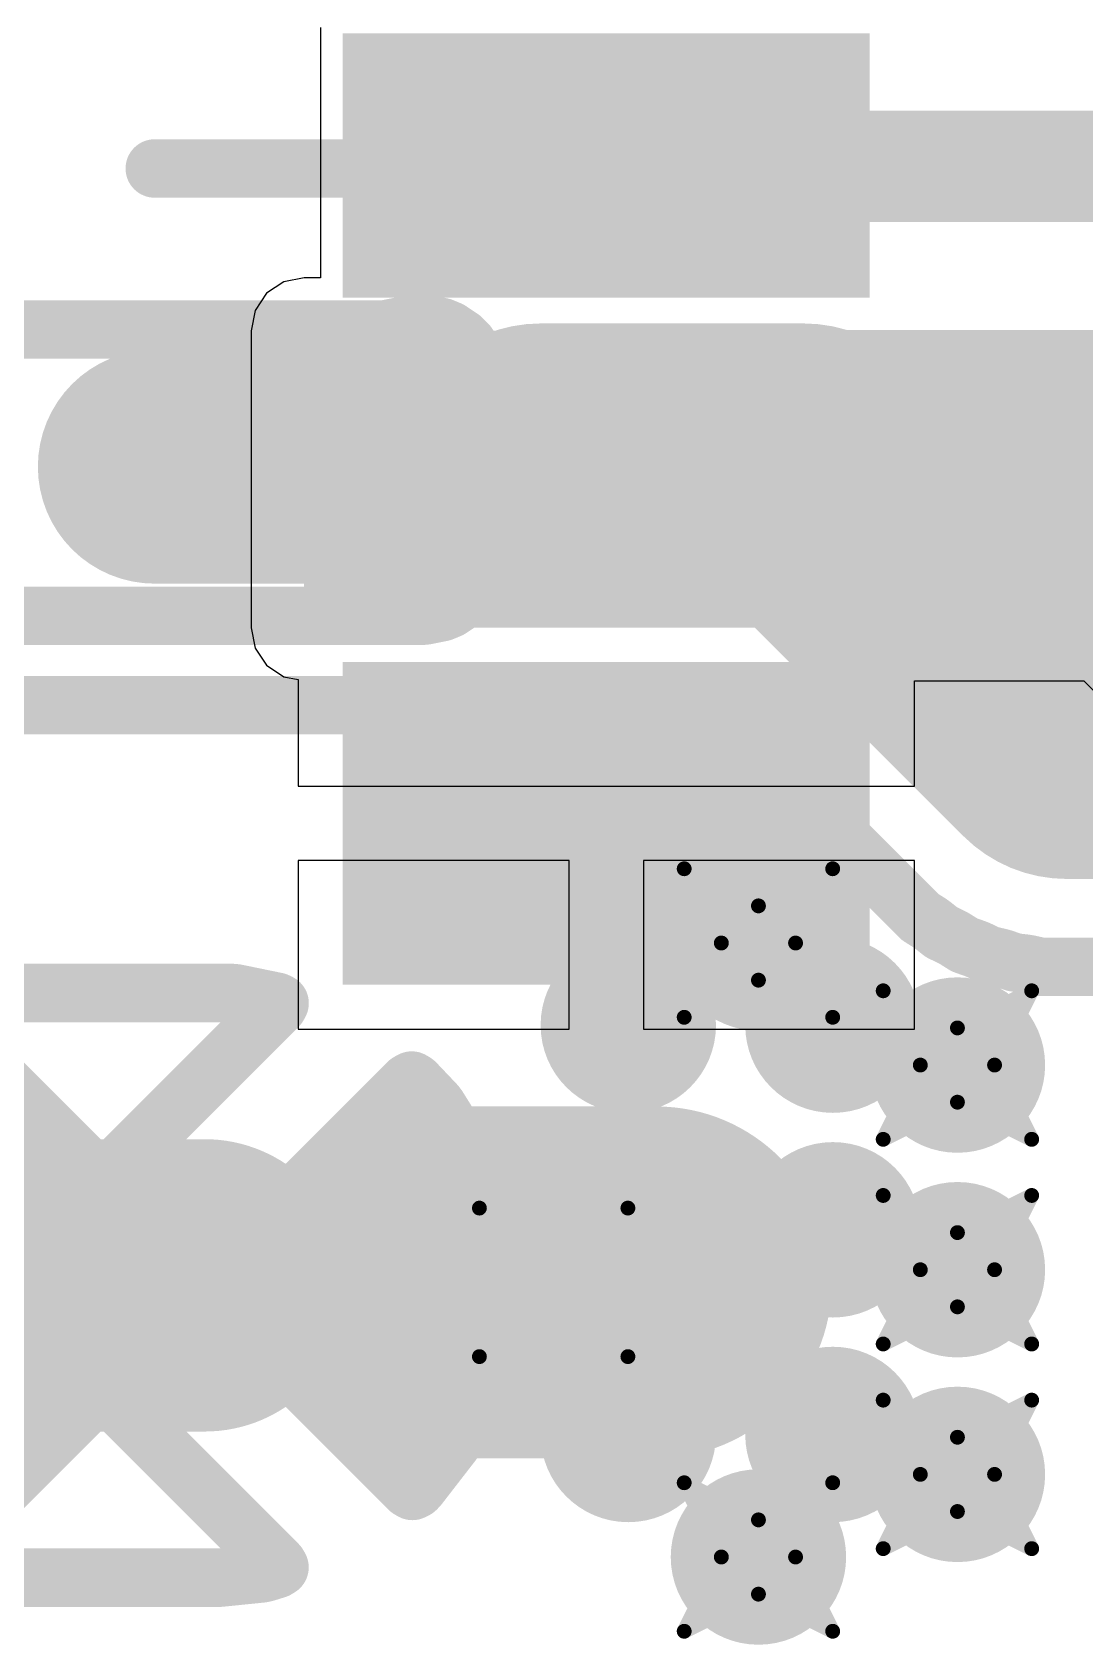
# Model space of a CAD drawing. Header units: inches. Extents: x 0 to 12.4, y -0.6 to 2.2.
# Drawn here: x 0.1964 to 0.3381, y 0.8031 to 1.0202 of the extents above; entities that cross this region are included whole.
import ezdxf

# ---------------------------------------------------------------- set-up
doc = ezdxf.new("R2010")
doc.units = ezdxf.units.IN
doc.header["$MEASUREMENT"] = 0
for name, color, linetype in [('Bottom Layer', 5, 'Continuous'), ('Bottom Solder', 6, 'Continuous'), ('Dimension', 6, 'Continuous'), ('Drill Drawing', 1, 'Continuous'), ('Multi-Layer', 9, 'Continuous'), ('Pad Holes', 156, 'Continuous'), ('Top Layer', 1, 'Continuous'), ('Top Overlay', 2, 'Continuous'), ('Top Paste', 8, 'Continuous'), ('Top Solder', 216, 'Continuous'), ('Via Holes', 16, 'Continuous')]:
    doc.layers.add(name, color=color, linetype=linetype)

# ---------------------------------------------------------------- blocks, each defined once
blk = doc.blocks.new('TYPE_C_31_M_17__56')
at = {"layer": 'Bottom Layer'}
h = blk.add_hatch(color=5, dxfattribs=at)
edge = h.paths.add_edge_path()
edge.add_arc((0.1700787, 0.05748035), 0.019685, 180, 360)
edge.add_line((0.1897637, 0.05748035), (0.1897637, 0.08503945))
edge.add_arc((0.1700787, 0.08503945), 0.019685, 0, 180)
edge.add_line((0.1503937, 0.08503945), (0.1503937, 0.05748035))
at = {"layer": 'Bottom Solder'}
h = blk.add_hatch(color=6, dxfattribs=at)
edge = h.paths.add_edge_path()
edge.add_arc((0.1700787, 0.05748035), 0.023685, 180, 360)
edge.add_line((0.1937637, 0.05748035), (0.1937637, 0.08503945))
edge.add_arc((0.1700787, 0.08503945), 0.023685, 0, 180)
edge.add_line((0.1463937, 0.08503945), (0.1463937, 0.05748035))
at = {"layer": 'Multi-Layer'}
h = blk.add_hatch(color=9, dxfattribs=at)
edge = h.paths.add_edge_path()
edge.add_arc((0.1700787, 0.05748035), 0.019685, 180, 360)
edge.add_line((0.1897637, 0.05748035), (0.1897637, 0.08503945))
edge.add_arc((0.1700787, 0.08503945), 0.019685, 0, 180)
edge.add_line((0.1503937, 0.08503945), (0.1503937, 0.05748035))
at = {"layer": 'Pad Holes'}
h = blk.add_hatch(color=7, dxfattribs=at)
edge = h.paths.add_edge_path()
edge.add_arc((0.1700787, 0.05787405), 0.0102362, 180, 360)
edge.add_line((0.1803149, 0.05787405), (0.1803149, 0.08464575))
edge.add_arc((0.1700787, 0.08464575), 0.0102362, 0, 180)
edge.add_line((0.1598425, 0.08464575), (0.1598425, 0.05787405))
at = {"layer": 'Top Layer'}
for points in [[(0.00590545, 0.10984255), (0.03346455, 0.10984255), (0.03346455, 0.04685045), (0.00590545, 0.04685045)], [(0.04606295, 0.10984255), (0.07362205, 0.10984255), (0.07362205, 0.04685045), (0.04606295, 0.04685045)], [(0.09055115, 0.10984255), (0.12598425, 0.10984255), (0.12598425, 0.04685045), (0.09055115, 0.04685045)]]:
    blk.add_hatch(color=1, dxfattribs=at).paths.add_polyline_path(points)
h = blk.add_hatch(color=1, dxfattribs=at)
edge = h.paths.add_edge_path()
edge.add_arc((0.1700787, 0.05748035), 0.019685, 180, 360)
edge.add_line((0.1897637, 0.05748035), (0.1897637, 0.08503945))
edge.add_arc((0.1700787, 0.08503945), 0.019685, 0, 180)
edge.add_line((0.1503937, 0.08503945), (0.1503937, 0.05748035))
at = {"layer": 'Top Paste'}
for points in [[(0.00590545, 0.10984255), (0.03346455, 0.10984255), (0.03346455, 0.04685045), (0.00590545, 0.04685045)], [(0.04606295, 0.10984255), (0.07362205, 0.10984255), (0.07362205, 0.04685045), (0.04606295, 0.04685045)], [(0.09055115, 0.10984255), (0.12598425, 0.10984255), (0.12598425, 0.04685045), (0.09055115, 0.04685045)]]:
    blk.add_hatch(color=8, dxfattribs=at).paths.add_polyline_path(points)
at = {"layer": 'Top Solder'}
for points in [[(0.00190545, 0.11384255), (0.03746455, 0.11384255), (0.03746455, 0.04285045), (0.00190545, 0.04285045)], [(0.04206295, 0.11384255), (0.07762205, 0.11384255), (0.07762205, 0.04285045), (0.04206295, 0.04285045)], [(0.08655115, 0.11384255), (0.12998425, 0.11384255), (0.12998425, 0.04285045), (0.08655115, 0.04285045)]]:
    blk.add_hatch(color=216, dxfattribs=at).paths.add_polyline_path(points)
h = blk.add_hatch(color=216, dxfattribs=at)
edge = h.paths.add_edge_path()
edge.add_arc((0.1700787, 0.05748035), 0.023685, 180, 360)
edge.add_line((0.1937637, 0.05748035), (0.1937637, 0.08503945))
edge.add_arc((0.1700787, 0.08503945), 0.023685, 0, 180)
edge.add_line((0.1463937, 0.08503945), (0.1463937, 0.05748035))
at = {"layer": 'Top Overlay', "const_width": 0.005}
blk.add_lwpolyline([(0.1701574, -0.0346928), (0.1700787, 0.0293859)], dxfattribs=at)
at = {"layer": 'Top Overlay', "const_width": 0.0025}
blk.add_lwpolyline([(0.1688287, 0.0293859, 1), (0.1713287, 0.0293859, 1)], format="xyb", close=True, dxfattribs=at)

msp = doc.modelspace()

# ---------------------------------------------------------------- hatches: boundary and pattern name
at = {"layer": 'Bottom Layer'}
h = msp.add_hatch(color=5, dxfattribs=at)
edge = h.paths.add_edge_path()
edge.add_arc((0.2941969, 0.8975511), 0.011811, 0, 360)
h = msp.add_hatch(color=5, dxfattribs=at)
edge = h.paths.add_edge_path()
edge.add_arc((0.321, 0.8811181), 0.011811, 0, 360)
h = msp.add_hatch(color=5, dxfattribs=at)
edge = h.paths.add_edge_path()
edge.add_arc((0.321, 0.853559), 0.011811, 0, 360)
h = msp.add_hatch(color=5, dxfattribs=at)
edge = h.paths.add_edge_path()
edge.add_arc((0.321, 0.826), 0.011811, 0, 360)
h = msp.add_hatch(color=5, dxfattribs=at)
edge = h.paths.add_edge_path()
edge.add_arc((0.2941969, 0.814874), 0.011811, 0, 360)
at = {"layer": 'Dimension'}
h = msp.add_hatch(color=6, dxfattribs=at)
edge = h.paths.add_edge_path()
edge.add_arc((0.2766675, 0.9140517), 0.011811, 0, 360)
h = msp.add_hatch(color=6, dxfattribs=at)
edge = h.paths.add_edge_path()
edge.add_arc((0.2766675, 0.8864927), 0.011811, 0, 360)
h = msp.add_hatch(color=6, dxfattribs=at)
edge = h.paths.add_edge_path()
edge.add_arc((0.3042265, 0.8864927), 0.011811, 0, 360)
h = msp.add_hatch(color=6, dxfattribs=at)
edge = h.paths.add_edge_path()
edge.add_arc((0.19202175, 0.8514533), 0.019685, 90, 270)
edge.add_line((0.19202175, 0.8317683), (0.21958085, 0.8317683))
edge.add_arc((0.21958085, 0.8514533), 0.019685, 270, 450)
edge.add_line((0.21958085, 0.8711382999999999), (0.19202175, 0.8711382999999999))
h = msp.add_hatch(color=6, dxfattribs=at)
edge = h.paths.add_edge_path()
edge.add_arc((0.2766675, 0.8589336), 0.011811, 0, 360)
h = msp.add_hatch(color=6, dxfattribs=at)
edge = h.paths.add_edge_path()
edge.add_arc((0.3042265, 0.8589336), 0.011811, 0, 360)
h = msp.add_hatch(color=6, dxfattribs=at)
edge = h.paths.add_edge_path()
edge.add_arc((0.2766675, 0.8313746), 0.011811, 0, 360)
h = msp.add_hatch(color=6, dxfattribs=at)
edge = h.paths.add_edge_path()
edge.add_arc((0.3042265, 0.8313746), 0.011811, 0, 360)
at = {"layer": 'Top Layer'}
msp.add_hatch(color=1, dxfattribs=at).paths.add_polyline_path([(0.233, 0.94), (0.319, 0.94), (0.319, 0.98), (0.233, 0.98)])
h = msp.add_hatch(color=1, dxfattribs=at)
edge = h.paths.add_edge_path()
edge.add_arc((0.2941969, 0.8975511), 0.011811, 0, 360)
h = msp.add_hatch(color=1, dxfattribs=at)
edge = h.paths.add_edge_path()
edge.add_arc((0.321, 0.8811181), 0.011811, 0, 360)
h = msp.add_hatch(color=1, dxfattribs=at)
edge = h.paths.add_edge_path()
edge.add_arc((0.321, 0.853559), 0.011811, 0, 360)
h = msp.add_hatch(color=1, dxfattribs=at)
edge = h.paths.add_edge_path()
edge.add_arc((0.321, 0.826), 0.011811, 0, 360)
h = msp.add_hatch(color=1, dxfattribs=at)
edge = h.paths.add_edge_path()
edge.add_arc((0.2941969, 0.814874), 0.011811, 0, 360)
at = {"layer": 'Via Holes'}
h = msp.add_hatch(color=7, dxfattribs=at)
edge = h.paths.add_edge_path()
edge.add_arc((0.2941969, 0.8975511), 0.0059055, 0, 360)
h = msp.add_hatch(color=7, dxfattribs=at)
edge = h.paths.add_edge_path()
edge.add_arc((0.321, 0.8811181), 0.0059055, 0, 360)
h = msp.add_hatch(color=7, dxfattribs=at)
edge = h.paths.add_edge_path()
edge.add_arc((0.321, 0.853559), 0.0059055, 0, 360)
h = msp.add_hatch(color=7, dxfattribs=at)
edge = h.paths.add_edge_path()
edge.add_arc((0.321, 0.826), 0.0059055, 0, 360)
h = msp.add_hatch(color=7, dxfattribs=at)
edge = h.paths.add_edge_path()
edge.add_arc((0.2941969, 0.814874), 0.0059055, 0, 360)

# ---------------------------------------------------------------- linework, layer by layer
at = {"layer": 'Dimension'}
for points, const_width in [([(0.2128879, 1.001847), (0.352258, 1.001847)], 0.007874), ([(0.1818566, 0.9801738), (0.243776, 0.9801738)], 0.007874), ([(0.243776, 0.9801738), (0.2439193, 0.9801738)], 0.007874), ([(0.2439193, 0.9801738), (0.2466237, 0.9807117)], 0.007874), ([(0.2466237, 0.9807117), (0.2467381, 0.9807882)], 0.007874), ([(0.2467381, 0.9807882), (0.2477067, 0.9809809)], 0.007874), ([(0.2477067, 0.9809809), (0.2488215, 0.9809809)], 0.007874), ([(0.2488215, 0.9809809), (0.2493898, 0.9809249)], 0.007874), ([(0.2493898, 0.9809249), (0.2496602, 0.9808711)], 0.007874), ([(0.2496602, 0.9808711), (0.2515533, 0.9804946)], 0.007874), ([(0.2515533, 0.9804946), (0.2526034, 0.9800596)], 0.007874), ([(0.2526034, 0.9800596), (0.2541944, 0.9789965)], 0.007874), ([(0.2541944, 0.9789965), (0.2549981, 0.9781929)], 0.007874), ([(0.2549981, 0.9781929), (0.2560255, 0.9766553)], 0.007874), ([(0.2648565, 0.9612958), (0.3002895, 0.9612958)], 0.0393701), ([(0.2560255, 0.9766553), (0.2560611, 0.976602)], 0.007874), ([(0.2560611, 0.976602), (0.2564961, 0.9755518)], 0.007874), ([(0.2564961, 0.9755518), (0.2569265, 0.9733883)], 0.007874), ([(0.3002895, 0.9612958), (0.3357226, 0.9258628)], 0.0393701), ([(0.2128879, 0.9616895), (0.2644628, 0.9616895)], 0.0314961), ([(0.2644628, 0.9616895), (0.2648565, 0.9612958)], 0.0314961), ([(0.2569265, 0.9733883), (0.2569824, 0.9728199)], 0.007874), ([(0.2569824, 0.9497717), (0.2569824, 0.9728199)], 0.007874), ([(0.2569265, 0.9492033), (0.2569824, 0.9497717)], 0.007874), ([(0.2564961, 0.9470399), (0.2569265, 0.9492033)], 0.007874), ([(0.2549981, 0.9443989), (0.2560611, 0.9459897)], 0.007874), ([(0.2560611, 0.9459897), (0.2564961, 0.9470399)], 0.007874), ([(0.2526035, 0.9425321), (0.2541943, 0.9435951)], 0.007874), ([(0.2541943, 0.9435951), (0.2549981, 0.9443989)], 0.007874), ([(0.1660427, 0.9416108), (0.2488215, 0.9416108)], 0.007874), ([(0.2488215, 0.9416108), (0.2493899, 0.9416668)], 0.007874), ([(0.2493899, 0.9416668), (0.2515533, 0.9420971)], 0.007874), ([(0.2515533, 0.9420971), (0.2526035, 0.9425321)], 0.007874), ([(0.3357226, 0.9258628), (0.3637738, 0.9258628)], 0.0393701), ([(0.2505689, 0.9296971), (0.2517365, 0.9298704)], 0.007874), ([(0.2517365, 0.9298704), (0.2538999, 0.9303007)], 0.007874), ([(0.2538999, 0.9303007), (0.2541475, 0.9303758)], 0.007874), ([(0.2541475, 0.9303758), (0.2545783, 0.9305065)], 0.007874), ([(0.2545783, 0.9305065), (0.2560982, 0.9307157)], 0.007874), ([(0.2560982, 0.9307157), (0.2572678, 0.9305043)], 0.007874), ([(0.2572678, 0.9305043), (0.2572731, 0.9305274)], 0.007874), ([(0.2572731, 0.9305274), (0.2575402, 0.9304665)], 0.007874), ([(0.2575402, 0.9304665), (0.2577992, 0.9303758)], 0.007874), ([(0.2577992, 0.9303758), (0.2630866, 0.9297801)], 0.007874), ([(0.2630866, 0.9297801), (0.2852131, 0.9297801)], 0.007874), ([(0.2852131, 0.9297801), (0.2870814, 0.9294085)], 0.007874), ([(0.1660427, 0.9295832), (0.2487615, 0.9295832)], 0.007874), ([(0.2487615, 0.9295832), (0.2488215, 0.9295832)], 0.007874), ([(0.2488215, 0.9295832), (0.2500005, 0.9296411)], 0.007874), ([(0.2500005, 0.9296411), (0.2505689, 0.9296971)], 0.007874), ([(0.2870814, 0.9294085), (0.2886651, 0.9283502)], 0.007874), ([(0.2886651, 0.9283502), (0.3109267, 0.9060887)], 0.007874), ([(0.3109267, 0.9060887), (0.3159485, 0.9010669)], 0.007874), ([(0.3159485, 0.9010669), (0.3161806, 0.900921)], 0.007874), ([(0.3161806, 0.900921), (0.3172243, 0.9002652)], 0.007874), ([(0.3172243, 0.9002652), (0.3176708, 0.8999485)], 0.007874), ([(0.3176708, 0.8999485), (0.3188491, 0.8990088)], 0.007874), ([(0.3188491, 0.8990088), (0.3190961, 0.8988898)], 0.007874), ([(0.3190961, 0.8988898), (0.3190962, 0.8988898)], 0.007874), ([(0.3190962, 0.8988898), (0.3202067, 0.898355)], 0.007874), ([(0.3202067, 0.898355), (0.3206857, 0.8980902)], 0.007874), ([(0.3206857, 0.8980902), (0.3219619, 0.8972884)], 0.007874), ([(0.3219619, 0.8972884), (0.3222205, 0.8971979)], 0.007874), ([(0.3222205, 0.8971979), (0.3233842, 0.8967907)], 0.007874), ([(0.3233842, 0.8967907), (0.3238896, 0.8965814)], 0.007874), ([(0.3238896, 0.8965814), (0.3252478, 0.8959273)], 0.007874), ([(0.3252478, 0.8959273), (0.3267173, 0.8955919)], 0.007874), ([(0.3267173, 0.8955919), (0.3272428, 0.8954405)], 0.007874), ([(0.3272428, 0.8954405), (0.3284065, 0.8950333)], 0.007874), ([(0.3284065, 0.8950333), (0.3284067, 0.8950333)], 0.007874), ([(0.3284067, 0.8950333), (0.3286653, 0.8949428)], 0.007874), ([(0.3286653, 0.8949428), (0.3301627, 0.8947741)], 0.007874), ([(0.3301627, 0.8947741), (0.3307023, 0.8946824)], 0.007874), ([(0.3307023, 0.8946824), (0.3321717, 0.894347)], 0.007874), ([(0.3321717, 0.894347), (0.3339528, 0.894347)], 0.007874), ([(0.3339528, 0.894347), (0.3392735, 0.894347)], 0.007874), ([(0.3392735, 0.894347), (0.3422158, 0.894347)], 0.007874), ([(0.190149, 0.8908234), (0.2233368, 0.8908234)], 0.007874), ([(0.2233368, 0.8908234), (0.2238268, 0.8907736)], 0.007874), ([(0.2238268, 0.8907736), (0.2292972, 0.8896494)], 0.007874), ([(0.1821428, 0.8890313), (0.2053469, 0.8658272)], 0.007874), ([(0.2062557, 0.8658272), (0.2294774, 0.8890489)], 0.007874), ([(0.2292972, 0.8896494), (0.2297012, 0.8894432)], 0.007874), ([(0.2294774, 0.8890489), (0.2297012, 0.8894432)], 0.007874), ([(0.2201752, 0.8519078), (0.2470349, 0.8787676)], 0.007874), ([(0.2470349, 0.8787676), (0.2474942, 0.8790302)], 0.007874), ([(0.2474942, 0.8790302), (0.2479468, 0.878756)], 0.007874), ([(0.2479468, 0.878756), (0.2507037, 0.8758557)], 0.007874), ([(0.2507037, 0.8758557), (0.2510053, 0.8754662)], 0.007874), ([(0.2510053, 0.8754662), (0.2549787, 0.8690914)], 0.007874), ([(0.2549787, 0.8690914), (0.2551959, 0.8686486)], 0.007874), ([(0.2551959, 0.8686486), (0.2578046, 0.8616047)], 0.007874), ([(0.2053469, 0.8658272), (0.2058013, 0.8655648)], 0.007874), ([(0.2058013, 0.8655648), (0.2062557, 0.8658272)], 0.007874), ([(0.2578046, 0.8616047), (0.2579281, 0.8611276)], 0.007874), ([(0.2579281, 0.8611276), (0.2590657, 0.8537025)], 0.007874), ([(0.2199128, 0.8514533), (0.2201752, 0.8519078)], 0.007874), ([(0.2587102, 0.8457079), (0.2590906, 0.8532104)], 0.007874), ([(0.2590657, 0.8537025), (0.2590906, 0.8532104)], 0.007874), ([(0.1916898, 0.8514533), (0.2199128, 0.8514533)], 0.007874), ([(0.1916898, 0.8514533), (0.2199128, 0.8514533)], 0.007874), ([(0.2199128, 0.8514533), (0.2201752, 0.8509989)], 0.007874), ([(0.2201752, 0.8509989), (0.2471433, 0.8240308)], 0.007874), ([(0.2567526, 0.837949), (0.2586356, 0.8452215)], 0.007874), ([(0.2586356, 0.8452215), (0.2587102, 0.8457079)], 0.007874), ([(0.1821252, 0.8138578), (0.2053469, 0.8370795)], 0.007874), ([(0.2053469, 0.8370795), (0.2058013, 0.8373419)], 0.007874), ([(0.2058013, 0.8373419), (0.2062557, 0.8370795)], 0.007874), ([(0.2062557, 0.8370795), (0.2294598, 0.8138754)], 0.007874), ([(0.2532735, 0.830743), (0.2565816, 0.8374872)], 0.007874), ([(0.2565816, 0.8374872), (0.2567526, 0.837949)], 0.007874), ([(0.2484147, 0.8243845), (0.2530126, 0.8303246)], 0.007874), ([(0.2530126, 0.8303246), (0.2532735, 0.830743)], 0.007874), ([(0.2471433, 0.8240308), (0.2475821, 0.82377)], 0.007874), ([(0.2475821, 0.82377), (0.2480393, 0.8239966)], 0.007874), ([(0.2480393, 0.8239966), (0.2480754, 0.8240276)], 0.007874), ([(0.2480754, 0.8240276), (0.2484147, 0.8243845)], 0.007874), ([(0.2217004, 0.8120957), (0.2273007, 0.8126653)], 0.007874), ([(0.2273007, 0.8126653), (0.227783, 0.8127644)], 0.007874), ([(0.227783, 0.8127644), (0.2293042, 0.8132417)], 0.007874), ([(0.2293042, 0.8132417), (0.229689, 0.8134832)], 0.007874), ([(0.2294598, 0.8138754), (0.229689, 0.8134832)], 0.007874), ([(0.1882658, 0.8120832), (0.2214537, 0.8120832)], 0.007874), ([(0.2214537, 0.8120832), (0.2217004, 0.8120957)], 0.007874)]:
    msp.add_lwpolyline(points, dxfattribs=dict(at, const_width=const_width))
for points, const_width in [([(0.2109194, 1.001847, 1), (0.2148564, 1.001847, 1)], 0.003937), ([(0.2418075, 0.9801738, 1), (0.2457445, 0.9801738, 1)], 0.003937), ([(0.2418075, 0.9801738, 1), (0.2457445, 0.9801738, 1)], 0.003937), ([(0.2419508, 0.9801738, 1), (0.2458878, 0.9801738, 1)], 0.003937), ([(0.2419508, 0.9801738, 1), (0.2458878, 0.9801738, 1)], 0.003937), ([(0.2446552, 0.9807117, 1), (0.2485922, 0.9807117, 1)], 0.003937), ([(0.2446552, 0.9807117, 1), (0.2485922, 0.9807117, 1)], 0.003937), ([(0.2447696, 0.9807882, 1), (0.2487066, 0.9807882, 1)], 0.003937), ([(0.2447696, 0.9807882, 1), (0.2487066, 0.9807882, 1)], 0.003937), ([(0.2457382, 0.9809809, 1), (0.2496752, 0.9809809, 1)], 0.003937), ([(0.2457382, 0.9809809, 1), (0.2496752, 0.9809809, 1)], 0.003937), ([(0.246853, 0.9809809, 1), (0.25079, 0.9809809, 1)], 0.003937), ([(0.246853, 0.9809809, 1), (0.25079, 0.9809809, 1)], 0.003937), ([(0.2474213, 0.9809249, 1), (0.2513583, 0.9809249, 1)], 0.003937), ([(0.2474213, 0.9809249, 1), (0.2513583, 0.9809249, 1)], 0.003937), ([(0.2476917, 0.9808711, 1), (0.2516287, 0.9808711, 1)], 0.003937), ([(0.2476917, 0.9808711, 1), (0.2516287, 0.9808711, 1)], 0.003937), ([(0.2495848, 0.9804946, 1), (0.2535218, 0.9804946, 1)], 0.003937), ([(0.2495848, 0.9804946, 1), (0.2535218, 0.9804946, 1)], 0.003937), ([(0.2506349, 0.9800596, 1), (0.2545719, 0.9800596, 1)], 0.003937), ([(0.2506349, 0.9800596, 1), (0.2545719, 0.9800596, 1)], 0.003937), ([(0.2522259, 0.9789965, 1), (0.2561629, 0.9789965, 1)], 0.003937), ([(0.2522259, 0.9789965, 1), (0.2561629, 0.9789965, 1)], 0.003937), ([(0.2530296, 0.9781929, 1), (0.2569666, 0.9781929, 1)], 0.003937), ([(0.2530296, 0.9781929, 1), (0.2569666, 0.9781929, 1)], 0.003937), ([(0.255014, 0.9612958, 1), (0.274699, 0.9612958, 1)], 0.019685), ([(0.254057, 0.9766553, 1), (0.257994, 0.9766553, 1)], 0.003937), ([(0.254057, 0.9766553, 1), (0.257994, 0.9766553, 1)], 0.003937), ([(0.2540926, 0.976602, 1), (0.2580296, 0.976602, 1)], 0.003937), ([(0.2540926, 0.976602, 1), (0.2580296, 0.976602, 1)], 0.003937), ([(0.2545276, 0.9755518, 1), (0.2584646, 0.9755518, 1)], 0.003937), ([(0.2545276, 0.9755518, 1), (0.2584646, 0.9755518, 1)], 0.003937), ([(0.290447, 0.9612958, 1), (0.310132, 0.9612958, 1)], 0.019685), ([(0.290447, 0.9612958, 1), (0.310132, 0.9612958, 1)], 0.019685), ([(0.2050139, 0.9616895, 1), (0.2207619, 0.9616895, 1)], 0.015748), ([(0.2565888, 0.9616895, 1), (0.2723368, 0.9616895, 1)], 0.015748), ([(0.2565888, 0.9616895, 1), (0.2723368, 0.9616895, 1)], 0.015748), ([(0.254958, 0.9733883, 1), (0.258895, 0.9733883, 1)], 0.003937), ([(0.254958, 0.9733883, 1), (0.258895, 0.9733883, 1)], 0.003937), ([(0.2569825, 0.9612958, 1), (0.2727305, 0.9612958, 1)], 0.015748), ([(0.2550139, 0.9728199, 1), (0.2589509, 0.9728199, 1)], 0.003937), ([(0.2550139, 0.9728199, 1), (0.2589509, 0.9728199, 1)], 0.003937), ([(0.2550139, 0.9497717, 1), (0.2589509, 0.9497717, 1)], 0.003937), ([(0.2550139, 0.9497717, 1), (0.2589509, 0.9497717, 1)], 0.003937), ([(0.254958, 0.9492033, 1), (0.258895, 0.9492033, 1)], 0.003937), ([(0.254958, 0.9492033, 1), (0.258895, 0.9492033, 1)], 0.003937), ([(0.2540926, 0.9459897, 1), (0.2580296, 0.9459897, 1)], 0.003937), ([(0.2540926, 0.9459897, 1), (0.2580296, 0.9459897, 1)], 0.003937), ([(0.2545276, 0.9470399, 1), (0.2584646, 0.9470399, 1)], 0.003937), ([(0.2545276, 0.9470399, 1), (0.2584646, 0.9470399, 1)], 0.003937), ([(0.2522258, 0.9435951, 1), (0.2561628, 0.9435951, 1)], 0.003937), ([(0.2522258, 0.9435951, 1), (0.2561628, 0.9435951, 1)], 0.003937), ([(0.2530296, 0.9443989, 1), (0.2569666, 0.9443989, 1)], 0.003937), ([(0.2530296, 0.9443989, 1), (0.2569666, 0.9443989, 1)], 0.003937), ([(0.246853, 0.9416108, 1), (0.25079, 0.9416108, 1)], 0.003937), ([(0.246853, 0.9416108, 1), (0.25079, 0.9416108, 1)], 0.003937), ([(0.2474214, 0.9416668, 1), (0.2513584, 0.9416668, 1)], 0.003937), ([(0.2474214, 0.9416668, 1), (0.2513584, 0.9416668, 1)], 0.003937), ([(0.2495848, 0.9420971, 1), (0.2535218, 0.9420971, 1)], 0.003937), ([(0.2495848, 0.9420971, 1), (0.2535218, 0.9420971, 1)], 0.003937), ([(0.250635, 0.9425321, 1), (0.254572, 0.9425321, 1)], 0.003937), ([(0.250635, 0.9425321, 1), (0.254572, 0.9425321, 1)], 0.003937), ([(0.3258801, 0.9258628, 1), (0.3455651, 0.9258628, 1)], 0.019685), ([(0.3258801, 0.9258628, 1), (0.3455651, 0.9258628, 1)], 0.019685), ([(0.249768, 0.9298704, 1), (0.253705, 0.9298704, 1)], 0.003937), ([(0.249768, 0.9298704, 1), (0.253705, 0.9298704, 1)], 0.003937), ([(0.2519314, 0.9303007, 1), (0.2558684, 0.9303007, 1)], 0.003937), ([(0.2519314, 0.9303007, 1), (0.2558684, 0.9303007, 1)], 0.003937), ([(0.252179, 0.9303758, 1), (0.256116, 0.9303758, 1)], 0.003937), ([(0.252179, 0.9303758, 1), (0.256116, 0.9303758, 1)], 0.003937), ([(0.2526098, 0.9305065, 1), (0.2565468, 0.9305065, 1)], 0.003937), ([(0.2526098, 0.9305065, 1), (0.2565468, 0.9305065, 1)], 0.003937), ([(0.2541297, 0.9307157, 1), (0.2580667, 0.9307157, 1)], 0.003937), ([(0.2541297, 0.9307157, 1), (0.2580667, 0.9307157, 1)], 0.003937), ([(0.2552993, 0.9305043, 1), (0.2592363, 0.9305043, 1)], 0.003937), ([(0.2552993, 0.9305043, 1), (0.2592363, 0.9305043, 1)], 0.003937), ([(0.2553046, 0.9305274, 1), (0.2592416, 0.9305274, 1)], 0.003937), ([(0.2553046, 0.9305274, 1), (0.2592416, 0.9305274, 1)], 0.003937), ([(0.2555717, 0.9304665, 1), (0.2595087, 0.9304665, 1)], 0.003937), ([(0.2555717, 0.9304665, 1), (0.2595087, 0.9304665, 1)], 0.003937), ([(0.2558307, 0.9303758, 1), (0.2597677, 0.9303758, 1)], 0.003937), ([(0.2558307, 0.9303758, 1), (0.2597677, 0.9303758, 1)], 0.003937), ([(0.2611181, 0.9297801, 1), (0.2650551, 0.9297801, 1)], 0.003937), ([(0.2611181, 0.9297801, 1), (0.2650551, 0.9297801, 1)], 0.003937), ([(0.2832446, 0.9297801, 1), (0.2871816, 0.9297801, 1)], 0.003937), ([(0.2832446, 0.9297801, 1), (0.2871816, 0.9297801, 1)], 0.003937), ([(0.246793, 0.9295832, 1), (0.25073, 0.9295832, 1)], 0.003937), ([(0.246793, 0.9295832, 1), (0.25073, 0.9295832, 1)], 0.003937), ([(0.246853, 0.9295832, 1), (0.25079, 0.9295832, 1)], 0.003937), ([(0.246853, 0.9295832, 1), (0.25079, 0.9295832, 1)], 0.003937), ([(0.248032, 0.9296411, 1), (0.251969, 0.9296411, 1)], 0.003937), ([(0.248032, 0.9296411, 1), (0.251969, 0.9296411, 1)], 0.003937), ([(0.2486004, 0.9296971, 1), (0.2525374, 0.9296971, 1)], 0.003937), ([(0.2486004, 0.9296971, 1), (0.2525374, 0.9296971, 1)], 0.003937), ([(0.2851129, 0.9294085, 1), (0.2890499, 0.9294085, 1)], 0.003937), ([(0.2851129, 0.9294085, 1), (0.2890499, 0.9294085, 1)], 0.003937), ([(0.2866966, 0.9283502, 1), (0.2906336, 0.9283502, 1)], 0.003937), ([(0.2866966, 0.9283502, 1), (0.2906336, 0.9283502, 1)], 0.003937), ([(0.3089582, 0.9060887, 1), (0.3128952, 0.9060887, 1)], 0.003937), ([(0.3089582, 0.9060887, 1), (0.3128952, 0.9060887, 1)], 0.003937), ([(0.31398, 0.9010669, 1), (0.317917, 0.9010669, 1)], 0.003937), ([(0.31398, 0.9010669, 1), (0.317917, 0.9010669, 1)], 0.003937), ([(0.3142121, 0.900921, 1), (0.3181491, 0.900921, 1)], 0.003937), ([(0.3142121, 0.900921, 1), (0.3181491, 0.900921, 1)], 0.003937), ([(0.3152558, 0.9002652, 1), (0.3191928, 0.9002652, 1)], 0.003937), ([(0.3152558, 0.9002652, 1), (0.3191928, 0.9002652, 1)], 0.003937), ([(0.3157023, 0.8999485, 1), (0.3196393, 0.8999485, 1)], 0.003937), ([(0.3157023, 0.8999485, 1), (0.3196393, 0.8999485, 1)], 0.003937), ([(0.3168806, 0.8990088, 1), (0.3208176, 0.8990088, 1)], 0.003937), ([(0.3168806, 0.8990088, 1), (0.3208176, 0.8990088, 1)], 0.003937), ([(0.3171276, 0.8988898, 1), (0.3210646, 0.8988898, 1)], 0.003937), ([(0.3171276, 0.8988898, 1), (0.3210646, 0.8988898, 1)], 0.003937), ([(0.3171277, 0.8988898, 1), (0.3210647, 0.8988898, 1)], 0.003937), ([(0.3171277, 0.8988898, 1), (0.3210647, 0.8988898, 1)], 0.003937), ([(0.3182382, 0.898355, 1), (0.3221752, 0.898355, 1)], 0.003937), ([(0.3182382, 0.898355, 1), (0.3221752, 0.898355, 1)], 0.003937), ([(0.3187172, 0.8980902, 1), (0.3226542, 0.8980902, 1)], 0.003937), ([(0.3187172, 0.8980902, 1), (0.3226542, 0.8980902, 1)], 0.003937), ([(0.3199934, 0.8972884, 1), (0.3239304, 0.8972884, 1)], 0.003937), ([(0.3199934, 0.8972884, 1), (0.3239304, 0.8972884, 1)], 0.003937), ([(0.320252, 0.8971979, 1), (0.324189, 0.8971979, 1)], 0.003937), ([(0.320252, 0.8971979, 1), (0.324189, 0.8971979, 1)], 0.003937), ([(0.3214157, 0.8967907, 1), (0.3253527, 0.8967907, 1)], 0.003937), ([(0.3214157, 0.8967907, 1), (0.3253527, 0.8967907, 1)], 0.003937), ([(0.3219211, 0.8965814, 1), (0.3258581, 0.8965814, 1)], 0.003937), ([(0.3219211, 0.8965814, 1), (0.3258581, 0.8965814, 1)], 0.003937), ([(0.3232793, 0.8959273, 1), (0.3272163, 0.8959273, 1)], 0.003937), ([(0.3232793, 0.8959273, 1), (0.3272163, 0.8959273, 1)], 0.003937), ([(0.3247488, 0.8955919, 1), (0.3286858, 0.8955919, 1)], 0.003937), ([(0.3247488, 0.8955919, 1), (0.3286858, 0.8955919, 1)], 0.003937), ([(0.3252743, 0.8954405, 1), (0.3292113, 0.8954405, 1)], 0.003937), ([(0.3252743, 0.8954405, 1), (0.3292113, 0.8954405, 1)], 0.003937), ([(0.326438, 0.8950333, 1), (0.330375, 0.8950333, 1)], 0.003937), ([(0.326438, 0.8950333, 1), (0.330375, 0.8950333, 1)], 0.003937), ([(0.3264382, 0.8950333, 1), (0.3303752, 0.8950333, 1)], 0.003937), ([(0.3264382, 0.8950333, 1), (0.3303752, 0.8950333, 1)], 0.003937), ([(0.3266968, 0.8949428, 1), (0.3306338, 0.8949428, 1)], 0.003937), ([(0.3266968, 0.8949428, 1), (0.3306338, 0.8949428, 1)], 0.003937), ([(0.3281942, 0.8947741, 1), (0.3321312, 0.8947741, 1)], 0.003937), ([(0.3281942, 0.8947741, 1), (0.3321312, 0.8947741, 1)], 0.003937), ([(0.3287338, 0.8946824, 1), (0.3326708, 0.8946824, 1)], 0.003937), ([(0.3287338, 0.8946824, 1), (0.3326708, 0.8946824, 1)], 0.003937), ([(0.3302032, 0.894347, 1), (0.3341402, 0.894347, 1)], 0.003937), ([(0.3302032, 0.894347, 1), (0.3341402, 0.894347, 1)], 0.003937), ([(0.3319843, 0.894347, 1), (0.3359213, 0.894347, 1)], 0.003937), ([(0.3319843, 0.894347, 1), (0.3359213, 0.894347, 1)], 0.003937), ([(0.337305, 0.894347, 1), (0.341242, 0.894347, 1)], 0.003937), ([(0.337305, 0.894347, 1), (0.341242, 0.894347, 1)], 0.003937), ([(0.2213683, 0.8908234, 1), (0.2253053, 0.8908234, 1)], 0.003937), ([(0.2213683, 0.8908234, 1), (0.2253053, 0.8908234, 1)], 0.003937), ([(0.2218583, 0.8907736, 1), (0.2257953, 0.8907736, 1)], 0.003937), ([(0.2218583, 0.8907736, 1), (0.2257953, 0.8907736, 1)], 0.003937), ([(0.2273287, 0.8896494, 1), (0.2312657, 0.8896494, 1)], 0.003937), ([(0.2273287, 0.8896494, 1), (0.2312657, 0.8896494, 1)], 0.003937), ([(0.2275089, 0.8890489, 1), (0.2314459, 0.8890489, 1)], 0.003937), ([(0.2275089, 0.8890489, 1), (0.2314459, 0.8890489, 1)], 0.003937), ([(0.2277327, 0.8894432, 1), (0.2316697, 0.8894432, 1)], 0.003937), ([(0.2277327, 0.8894432, 1), (0.2316697, 0.8894432, 1)], 0.003937), ([(0.2450664, 0.8787676, 1), (0.2490034, 0.8787676, 1)], 0.003937), ([(0.2450664, 0.8787676, 1), (0.2490034, 0.8787676, 1)], 0.003937), ([(0.2455257, 0.8790302, 1), (0.2494627, 0.8790302, 1)], 0.003937), ([(0.2455257, 0.8790302, 1), (0.2494627, 0.8790302, 1)], 0.003937), ([(0.2459783, 0.878756, 1), (0.2499153, 0.878756, 1)], 0.003937), ([(0.2459783, 0.878756, 1), (0.2499153, 0.878756, 1)], 0.003937), ([(0.2487352, 0.8758557, 1), (0.2526722, 0.8758557, 1)], 0.003937), ([(0.2487352, 0.8758557, 1), (0.2526722, 0.8758557, 1)], 0.003937), ([(0.2490368, 0.8754662, 1), (0.2529738, 0.8754662, 1)], 0.003937), ([(0.2490368, 0.8754662, 1), (0.2529738, 0.8754662, 1)], 0.003937), ([(0.2530102, 0.8690914, 1), (0.2569472, 0.8690914, 1)], 0.003937), ([(0.2530102, 0.8690914, 1), (0.2569472, 0.8690914, 1)], 0.003937), ([(0.2532274, 0.8686486, 1), (0.2571644, 0.8686486, 1)], 0.003937), ([(0.2532274, 0.8686486, 1), (0.2571644, 0.8686486, 1)], 0.003937), ([(0.2033784, 0.8658272, 1), (0.2073154, 0.8658272, 1)], 0.003937), ([(0.2033784, 0.8658272, 1), (0.2073154, 0.8658272, 1)], 0.003937), ([(0.2038328, 0.8655648, 1), (0.2077698, 0.8655648, 1)], 0.003937), ([(0.2038328, 0.8655648, 1), (0.2077698, 0.8655648, 1)], 0.003937), ([(0.2042872, 0.8658272, 1), (0.2082242, 0.8658272, 1)], 0.003937), ([(0.2042872, 0.8658272, 1), (0.2082242, 0.8658272, 1)], 0.003937), ([(0.2558361, 0.8616047, 1), (0.2597731, 0.8616047, 1)], 0.003937), ([(0.2558361, 0.8616047, 1), (0.2597731, 0.8616047, 1)], 0.003937), ([(0.2559596, 0.8611276, 1), (0.2598966, 0.8611276, 1)], 0.003937), ([(0.2559596, 0.8611276, 1), (0.2598966, 0.8611276, 1)], 0.003937), ([(0.2182067, 0.8519078, 1), (0.2221437, 0.8519078, 1)], 0.003937), ([(0.2182067, 0.8519078, 1), (0.2221437, 0.8519078, 1)], 0.003937), ([(0.2570972, 0.8537025, 1), (0.2610342, 0.8537025, 1)], 0.003937), ([(0.2570972, 0.8537025, 1), (0.2610342, 0.8537025, 1)], 0.003937), ([(0.2571221, 0.8532104, 1), (0.2610591, 0.8532104, 1)], 0.003937), ([(0.2571221, 0.8532104, 1), (0.2610591, 0.8532104, 1)], 0.003937), ([(0.2179443, 0.8514533, 1), (0.2218813, 0.8514533, 1)], 0.003937), ([(0.2179443, 0.8514533, 1), (0.2218813, 0.8514533, 1)], 0.003937), ([(0.2179443, 0.8514533, 1), (0.2218813, 0.8514533, 1)], 0.003937), ([(0.2179443, 0.8514533, 1), (0.2218813, 0.8514533, 1)], 0.003937), ([(0.2182067, 0.8509989, 1), (0.2221437, 0.8509989, 1)], 0.003937), ([(0.2182067, 0.8509989, 1), (0.2221437, 0.8509989, 1)], 0.003937), ([(0.2566671, 0.8452215, 1), (0.2606041, 0.8452215, 1)], 0.003937), ([(0.2566671, 0.8452215, 1), (0.2606041, 0.8452215, 1)], 0.003937), ([(0.2567417, 0.8457079, 1), (0.2606787, 0.8457079, 1)], 0.003937), ([(0.2567417, 0.8457079, 1), (0.2606787, 0.8457079, 1)], 0.003937), ([(0.2033784, 0.8370795, 1), (0.2073154, 0.8370795, 1)], 0.003937), ([(0.2033784, 0.8370795, 1), (0.2073154, 0.8370795, 1)], 0.003937), ([(0.2038328, 0.8373419, 1), (0.2077698, 0.8373419, 1)], 0.003937), ([(0.2038328, 0.8373419, 1), (0.2077698, 0.8373419, 1)], 0.003937), ([(0.2042872, 0.8370795, 1), (0.2082242, 0.8370795, 1)], 0.003937), ([(0.2042872, 0.8370795, 1), (0.2082242, 0.8370795, 1)], 0.003937), ([(0.2546131, 0.8374872, 1), (0.2585501, 0.8374872, 1)], 0.003937), ([(0.2546131, 0.8374872, 1), (0.2585501, 0.8374872, 1)], 0.003937), ([(0.2547841, 0.837949, 1), (0.2587211, 0.837949, 1)], 0.003937), ([(0.2547841, 0.837949, 1), (0.2587211, 0.837949, 1)], 0.003937), ([(0.2510441, 0.8303246, 1), (0.2549811, 0.8303246, 1)], 0.003937), ([(0.2510441, 0.8303246, 1), (0.2549811, 0.8303246, 1)], 0.003937), ([(0.251305, 0.830743, 1), (0.255242, 0.830743, 1)], 0.003937), ([(0.251305, 0.830743, 1), (0.255242, 0.830743, 1)], 0.003937), ([(0.2451748, 0.8240308, 1), (0.2491118, 0.8240308, 1)], 0.003937), ([(0.2451748, 0.8240308, 1), (0.2491118, 0.8240308, 1)], 0.003937), ([(0.2456136, 0.82377, 1), (0.2495506, 0.82377, 1)], 0.003937), ([(0.2456136, 0.82377, 1), (0.2495506, 0.82377, 1)], 0.003937), ([(0.2460708, 0.8239966, 1), (0.2500078, 0.8239966, 1)], 0.003937), ([(0.2460708, 0.8239966, 1), (0.2500078, 0.8239966, 1)], 0.003937), ([(0.2461069, 0.8240276, 1), (0.2500439, 0.8240276, 1)], 0.003937), ([(0.2461069, 0.8240276, 1), (0.2500439, 0.8240276, 1)], 0.003937), ([(0.2464462, 0.8243845, 1), (0.2503832, 0.8243845, 1)], 0.003937), ([(0.2464462, 0.8243845, 1), (0.2503832, 0.8243845, 1)], 0.003937), ([(0.2253322, 0.8126653, 1), (0.2292692, 0.8126653, 1)], 0.003937), ([(0.2253322, 0.8126653, 1), (0.2292692, 0.8126653, 1)], 0.003937), ([(0.2258145, 0.8127644, 1), (0.2297515, 0.8127644, 1)], 0.003937), ([(0.2258145, 0.8127644, 1), (0.2297515, 0.8127644, 1)], 0.003937), ([(0.2273357, 0.8132417, 1), (0.2312727, 0.8132417, 1)], 0.003937), ([(0.2273357, 0.8132417, 1), (0.2312727, 0.8132417, 1)], 0.003937), ([(0.2274913, 0.8138754, 1), (0.2314283, 0.8138754, 1)], 0.003937), ([(0.2274913, 0.8138754, 1), (0.2314283, 0.8138754, 1)], 0.003937), ([(0.2277205, 0.8134832, 1), (0.2316575, 0.8134832, 1)], 0.003937), ([(0.2277205, 0.8134832, 1), (0.2316575, 0.8134832, 1)], 0.003937), ([(0.2194852, 0.8120832, 1), (0.2234222, 0.8120832, 1)], 0.003937), ([(0.2194852, 0.8120832, 1), (0.2234222, 0.8120832, 1)], 0.003937), ([(0.2197319, 0.8120957, 1), (0.2236689, 0.8120957, 1)], 0.003937), ([(0.2197319, 0.8120957, 1), (0.2236689, 0.8120957, 1)], 0.003937)]:
    msp.add_lwpolyline(points, format="xyb", close=True, dxfattribs=dict(at, const_width=const_width))
at = {"layer": 'Drill Drawing', "const_width": 0.002}
for points in [[(0.2841969, 0.9075511), (0.2941969, 0.9025511)], [(0.2841969, 0.9075511), (0.2891969, 0.8975511)], [(0.2941969, 0.9025511), (0.3041969, 0.9075511)], [(0.2991969, 0.8975511), (0.3041969, 0.9075511)], [(0.2841969, 0.8875511), (0.2891969, 0.8975511)], [(0.2991969, 0.8975511), (0.3041969, 0.8875511)], [(0.2841969, 0.8875511), (0.2941969, 0.8925511)], [(0.2941969, 0.8925511), (0.3041969, 0.8875511)], [(0.311, 0.8911181), (0.321, 0.8861181)], [(0.311, 0.8911181), (0.316, 0.8811181)], [(0.321, 0.8861181), (0.331, 0.8911181)], [(0.326, 0.8811181), (0.331, 0.8911181)], [(0.311, 0.8711181), (0.316, 0.8811181)], [(0.326, 0.8811181), (0.331, 0.8711181)], [(0.311, 0.8711181), (0.321, 0.8761181)], [(0.321, 0.8761181), (0.331, 0.8711181)], [(0.311, 0.863559), (0.321, 0.858559)], [(0.311, 0.863559), (0.316, 0.853559)], [(0.321, 0.858559), (0.331, 0.863559)], [(0.326, 0.853559), (0.331, 0.863559)], [(0.2566142, 0.8618582), (0.2766142, 0.8618582)], [(0.2566142, 0.8418582), (0.2566142, 0.8618582)], [(0.2766142, 0.8418582), (0.2766142, 0.8618582)], [(0.311, 0.843559), (0.316, 0.853559)], [(0.326, 0.853559), (0.331, 0.843559)], [(0.311, 0.843559), (0.321, 0.848559)], [(0.321, 0.848559), (0.331, 0.843559)], [(0.2566142, 0.8418582), (0.2766142, 0.8418582)], [(0.311, 0.836), (0.321, 0.831)], [(0.311, 0.836), (0.316, 0.826)], [(0.321, 0.831), (0.331, 0.836)], [(0.326, 0.826), (0.331, 0.836)], [(0.2841969, 0.824874), (0.2941969, 0.819874)], [(0.2841969, 0.824874), (0.2891969, 0.814874)], [(0.2941969, 0.819874), (0.3041969, 0.824874)], [(0.2991969, 0.814874), (0.3041969, 0.824874)], [(0.311, 0.816), (0.316, 0.826)], [(0.326, 0.826), (0.331, 0.816)], [(0.311, 0.816), (0.321, 0.821)], [(0.321, 0.821), (0.331, 0.816)], [(0.2841969, 0.804874), (0.2891969, 0.814874)], [(0.2991969, 0.814874), (0.3041969, 0.804874)], [(0.2841969, 0.804874), (0.2941969, 0.809874)], [(0.2941969, 0.809874), (0.3041969, 0.804874)]]:
    msp.add_lwpolyline(points, dxfattribs=at)
at = {"layer": 'Drill Drawing', "const_width": 0.001}
for points in [[(0.2836969, 0.9075511, 1), (0.2846969, 0.9075511, 1)], [(0.2836969, 0.9075511, 1), (0.2846969, 0.9075511, 1)], [(0.3036969, 0.9075511, 1), (0.3046969, 0.9075511, 1)], [(0.3036969, 0.9075511, 1), (0.3046969, 0.9075511, 1)], [(0.2936969, 0.9025511, 1), (0.2946969, 0.9025511, 1)], [(0.2936969, 0.9025511, 1), (0.2946969, 0.9025511, 1)], [(0.2886969, 0.8975511, 1), (0.2896969, 0.8975511, 1)], [(0.2886969, 0.8975511, 1), (0.2896969, 0.8975511, 1)], [(0.2986969, 0.8975511, 1), (0.2996969, 0.8975511, 1)], [(0.2986969, 0.8975511, 1), (0.2996969, 0.8975511, 1)], [(0.2936969, 0.8925511, 1), (0.2946969, 0.8925511, 1)], [(0.2936969, 0.8925511, 1), (0.2946969, 0.8925511, 1)], [(0.3105, 0.8911181, 1), (0.3115, 0.8911181, 1)], [(0.3105, 0.8911181, 1), (0.3115, 0.8911181, 1)], [(0.3305, 0.8911181, 1), (0.3315, 0.8911181, 1)], [(0.3305, 0.8911181, 1), (0.3315, 0.8911181, 1)], [(0.2836969, 0.8875511, 1), (0.2846969, 0.8875511, 1)], [(0.2836969, 0.8875511, 1), (0.2846969, 0.8875511, 1)], [(0.3036969, 0.8875511, 1), (0.3046969, 0.8875511, 1)], [(0.3036969, 0.8875511, 1), (0.3046969, 0.8875511, 1)], [(0.3205, 0.8861181, 1), (0.3215, 0.8861181, 1)], [(0.3205, 0.8861181, 1), (0.3215, 0.8861181, 1)], [(0.3155, 0.8811181, 1), (0.3165, 0.8811181, 1)], [(0.3155, 0.8811181, 1), (0.3165, 0.8811181, 1)], [(0.3255, 0.8811181, 1), (0.3265, 0.8811181, 1)], [(0.3255, 0.8811181, 1), (0.3265, 0.8811181, 1)], [(0.3205, 0.8761181, 1), (0.3215, 0.8761181, 1)], [(0.3205, 0.8761181, 1), (0.3215, 0.8761181, 1)], [(0.3105, 0.8711181, 1), (0.3115, 0.8711181, 1)], [(0.3105, 0.8711181, 1), (0.3115, 0.8711181, 1)], [(0.3305, 0.8711181, 1), (0.3315, 0.8711181, 1)], [(0.3305, 0.8711181, 1), (0.3315, 0.8711181, 1)], [(0.3105, 0.863559, 1), (0.3115, 0.863559, 1)], [(0.3105, 0.863559, 1), (0.3115, 0.863559, 1)], [(0.3305, 0.863559, 1), (0.3315, 0.863559, 1)], [(0.3305, 0.863559, 1), (0.3315, 0.863559, 1)], [(0.2561142, 0.8618582, 1), (0.2571142, 0.8618582, 1)], [(0.2561142, 0.8618582, 1), (0.2571142, 0.8618582, 1)], [(0.2761142, 0.8618582, 1), (0.2771142, 0.8618582, 1)], [(0.2761142, 0.8618582, 1), (0.2771142, 0.8618582, 1)], [(0.3205, 0.858559, 1), (0.3215, 0.858559, 1)], [(0.3205, 0.858559, 1), (0.3215, 0.858559, 1)], [(0.3155, 0.853559, 1), (0.3165, 0.853559, 1)], [(0.3155, 0.853559, 1), (0.3165, 0.853559, 1)], [(0.3255, 0.853559, 1), (0.3265, 0.853559, 1)], [(0.3255, 0.853559, 1), (0.3265, 0.853559, 1)], [(0.3205, 0.848559, 1), (0.3215, 0.848559, 1)], [(0.3205, 0.848559, 1), (0.3215, 0.848559, 1)], [(0.2561142, 0.8418582, 1), (0.2571142, 0.8418582, 1)], [(0.2561142, 0.8418582, 1), (0.2571142, 0.8418582, 1)], [(0.2761142, 0.8418582, 1), (0.2771142, 0.8418582, 1)], [(0.2761142, 0.8418582, 1), (0.2771142, 0.8418582, 1)], [(0.3105, 0.843559, 1), (0.3115, 0.843559, 1)], [(0.3105, 0.843559, 1), (0.3115, 0.843559, 1)], [(0.3305, 0.843559, 1), (0.3315, 0.843559, 1)], [(0.3305, 0.843559, 1), (0.3315, 0.843559, 1)], [(0.3105, 0.836, 1), (0.3115, 0.836, 1)], [(0.3105, 0.836, 1), (0.3115, 0.836, 1)], [(0.3305, 0.836, 1), (0.3315, 0.836, 1)], [(0.3305, 0.836, 1), (0.3315, 0.836, 1)], [(0.3205, 0.831, 1), (0.3215, 0.831, 1)], [(0.3205, 0.831, 1), (0.3215, 0.831, 1)], [(0.2836969, 0.824874, 1), (0.2846969, 0.824874, 1)], [(0.2836969, 0.824874, 1), (0.2846969, 0.824874, 1)], [(0.3036969, 0.824874, 1), (0.3046969, 0.824874, 1)], [(0.3036969, 0.824874, 1), (0.3046969, 0.824874, 1)], [(0.3155, 0.826, 1), (0.3165, 0.826, 1)], [(0.3155, 0.826, 1), (0.3165, 0.826, 1)], [(0.3255, 0.826, 1), (0.3265, 0.826, 1)], [(0.3255, 0.826, 1), (0.3265, 0.826, 1)], [(0.2936969, 0.819874, 1), (0.2946969, 0.819874, 1)], [(0.2936969, 0.819874, 1), (0.2946969, 0.819874, 1)], [(0.3205, 0.821, 1), (0.3215, 0.821, 1)], [(0.3205, 0.821, 1), (0.3215, 0.821, 1)], [(0.3105, 0.816, 1), (0.3115, 0.816, 1)], [(0.3105, 0.816, 1), (0.3115, 0.816, 1)], [(0.3305, 0.816, 1), (0.3315, 0.816, 1)], [(0.3305, 0.816, 1), (0.3315, 0.816, 1)], [(0.2886969, 0.814874, 1), (0.2896969, 0.814874, 1)], [(0.2886969, 0.814874, 1), (0.2896969, 0.814874, 1)], [(0.2986969, 0.814874, 1), (0.2996969, 0.814874, 1)], [(0.2986969, 0.814874, 1), (0.2996969, 0.814874, 1)], [(0.2936969, 0.809874, 1), (0.2946969, 0.809874, 1)], [(0.2936969, 0.809874, 1), (0.2946969, 0.809874, 1)], [(0.2836969, 0.804874, 1), (0.2846969, 0.804874, 1)], [(0.2836969, 0.804874, 1), (0.2846969, 0.804874, 1)], [(0.3036969, 0.804874, 1), (0.3046969, 0.804874, 1)], [(0.3036969, 0.804874, 1), (0.3046969, 0.804874, 1)]]:
    msp.add_lwpolyline(points, format="xyb", close=True, dxfattribs=at)
at = {"layer": 'Top Layer'}
for p, q in [((0.2352048, 1.0208424), (0.2352048, 0.9871371)), ((0.2302688, 0.9865938), (0.2279533, 0.9850467)), ((0.233, 0.9871371), (0.2302688, 0.9865938)), ((0.2352048, 0.9871371), (0.233, 0.9871371)), ((0.2279533, 0.9850467), (0.2264062, 0.9827312)), ((0.2264062, 0.9827312), (0.2258629, 0.98)), ((0.2258629, 0.98), (0.2258629, 0.94)), ((0.2258629, 0.94), (0.2264062, 0.9372688)), ((0.2264062, 0.9372688), (0.2279533, 0.9349533)), ((0.2279533, 0.9349533), (0.2302688, 0.9334062)), ((0.2302688, 0.9334062), (0.2322048, 0.9330211)), ((0.2322048, 0.9330211), (0.2322048, 0.9186691)), ((0.3151968, 0.9186691), (0.3151968, 0.9328614)), ((0.3151968, 0.9328614), (0.3380191, 0.9328614)), ((0.3380191, 0.9328614), (0.3460316, 0.9248488)), ((0.2322048, 0.9186691), (0.2737007, 0.9186691)), ((0.2737007, 0.9186691), (0.3151968, 0.9186691)), ((0.2687007, 0.9086691), (0.2322048, 0.9086691)), ((0.2322048, 0.9086691), (0.2322048, 0.8859527)), ((0.2687007, 0.8859527), (0.2687007, 0.9086691)), ((0.3151968, 0.9086691), (0.2787007, 0.9086691)), ((0.2787007, 0.9086691), (0.2787007, 0.8859527)), ((0.3151968, 0.8859527), (0.3151968, 0.9086691)), ((0.2322048, 0.8859527), (0.2687007, 0.8859527)), ((0.2787007, 0.8859527), (0.3151968, 0.8859527))]:
    msp.add_line(p, q, dxfattribs=at)
for points, const_width in [([(0.2737008, 1.0022519), (0.2738268, 1.0021259)], 0.015), ([(0.2738268, 1.0021259), (0.3588741, 1.0021259)], 0.015), ([(0.2851969, 0.9600944), (0.3492993, 0.9600944)], 0.04), ([(0.3492993, 0.9600944), (0.3794095, 0.9299842)], 0.04)]:
    msp.add_lwpolyline(points, dxfattribs=dict(at, const_width=const_width))
for points, const_width in [([(0.2699508, 1.0022519, 1), (0.2774508, 1.0022519, 1)], 0.0075), ([(0.2700768, 1.0021259, 1), (0.2775768, 1.0021259, 1)], 0.0075), ([(0.2700768, 1.0021259, 1), (0.2775768, 1.0021259, 1)], 0.0075), ([(0.2751969, 0.9600944, 1), (0.2951969, 0.9600944, 1)], 0.02), ([(0.3392993, 0.9600944, 1), (0.3592993, 0.9600944, 1)], 0.02), ([(0.3392993, 0.9600944, 1), (0.3592993, 0.9600944, 1)], 0.02)]:
    msp.add_lwpolyline(points, format="xyb", close=True, dxfattribs=dict(at, const_width=const_width))

# ---------------------------------------------------------------- block references
at = {"rotation": 270}
msp.add_blockref('TYPE_C_31_M_17__56', (0.1953543, 1.0219369), dxfattribs=at)

doc.saveas('drawing.dxf')
